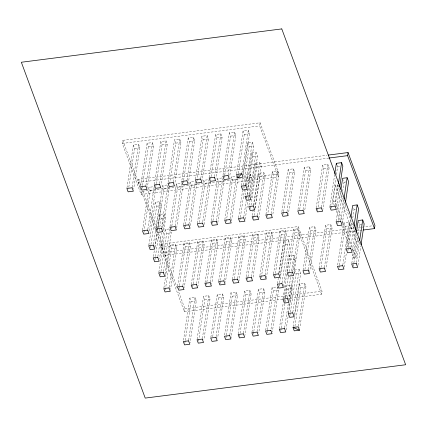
<?xml version="1.0" encoding="UTF-8"?>
<svg xmlns="http://www.w3.org/2000/svg" width="427" height="427" viewBox="0 0 427 427"><rect width="100%" height="100%" fill="white"/><g stroke="black" fill="none" stroke-linecap="round" stroke-linejoin="round"><path stroke-width="0.32" stroke-dasharray="2.13 1.6" d="M260.086 122.779L259.627 125.885L278.441 176.901L141.129 194.482L122.309 143.461L122.773 140.36L260.086 122.779L278.906 173.8L272.645 215.694M126.963 187.8L133.357 145.025L138.599 144.353L139.848 147.737L133.651 189.193M128.799 187.234L134.606 148.409L133.357 145.025M132.21 187.133L138.599 144.353M139.923 187.458L138.081 182.473L138.545 179.372L326.895 155.257M140.675 186.049L147.069 143.269L152.311 142.602L153.56 145.981L147.363 187.442M141.129 194.482L141.593 191.381L278.906 173.8M142.116 188.11L142.415 186.135M142.511 185.478L148.313 146.653L147.069 143.269M145.917 185.377L152.311 142.602M142.565 230.1L148.959 187.32L153.544 186.732M144.011 232.16L150.203 190.704L148.959 187.32M154.387 184.293L160.776 141.518L166.023 140.846L167.267 144.225L161.171 185.024M147.811 229.427L154.2 186.652M155.828 186.359L156.122 184.384M156.223 183.722L162.025 144.897L160.776 141.518M149.349 230.831L155.449 190.031L155.033 188.905M148.831 245.071L155.225 202.297L159.757 201.715L161.198 205.622L157.462 230.628M159.629 183.621L166.023 140.846M150.469 247.665L150.864 245.029M150.961 244.372L156.666 206.204L155.225 202.297M153.362 244.49L159.757 201.715M156.373 227.687L162.671 185.569L167.912 184.896L161.518 227.671M153.4 256.536L154.382 249.955M154.777 247.324L156.939 232.843M157.627 228.237L159.693 214.418L164.23 213.836L165.671 217.749L159.575 258.548M154.905 247.74L157.067 233.265M157.718 230.409L158.011 228.434M158.113 227.772L163.915 188.947L162.671 185.569M154.942 259.787L155.332 257.155M155.433 256.499L158.876 233.462M159.266 230.831L161.139 218.325L159.693 214.418M168.195 181.881L174.488 139.762L179.735 139.09L180.979 142.469L174.782 183.93M157.835 256.616L161.379 232.923M162.164 227.66L164.23 213.836M169.636 183.941L175.737 143.141L174.488 139.762M162.965 229.737L169.156 188.275L168.745 187.149M282.653 299.236L184.405 311.817L160.584 247.233L161.048 244.132L298.195 226.577L322.017 291.155L321.552 294.256L288.588 298.478M158.855 272.245L165.249 229.47L169.135 228.973M173.341 181.865L179.735 139.09M160.493 274.839L160.883 272.207M160.984 271.551L166.69 233.377L165.249 229.47M355.317 231.039L164.982 255.405L165.446 252.298L158.316 232.977M169.983 226.588L176.378 183.813L181.624 183.14M163.386 271.663L169.781 228.888M171.43 228.653L171.723 226.678M171.825 226.022L177.627 187.191L176.378 183.813M165.025 274.257L171.222 232.8L170.603 231.124M163.893 287.915L170.282 245.141L175.529 244.468L176.773 247.852L170.576 289.309M165.334 289.981L171.531 248.519L170.282 245.141M181.902 180.125L188.2 138.006L193.442 137.334L194.691 140.713L188.392 182.831M175.23 225.915L181.523 183.797M183.247 182.847L183.546 180.872M183.642 180.215L189.444 141.385L188.2 138.006M176.671 227.981L182.868 186.519L177.627 187.191M169.135 287.248L175.529 244.468M187.047 180.109L193.442 137.334M183.695 224.832L190.09 182.057L194.675 181.47M185.142 226.897L185.435 224.922M185.531 224.266L191.333 185.435L190.09 182.057M177.6 286.159L183.994 243.385L189.236 242.712L190.485 246.096L184.288 287.552M178.945 288.882L179.34 286.25M179.436 285.594L185.243 246.763L183.994 243.385M195.518 179.025L201.907 136.25L207.154 135.578L208.397 138.962L202.206 180.418M188.942 224.159L195.331 181.384M196.959 181.091L203.156 139.629L201.907 136.25M190.479 225.568L196.58 184.768L196.164 183.637M182.847 285.492L189.236 242.712M200.759 178.358L207.154 135.578M197.407 223.075L203.802 180.301L208.387 179.714M184.405 311.817L184.87 308.716L178.224 290.707M199.244 222.51L205.045 183.679L203.802 180.301M191.312 284.409L197.706 241.629L202.948 240.961L204.197 244.34L198 285.802M183.519 340.202L189.812 298.083L195.054 297.416L196.303 300.795L190.01 342.913M192.657 287.131L193.052 284.494M193.148 283.838L198.95 245.013L197.706 241.629M209.225 177.274L215.619 134.494L220.866 133.827L222.109 137.206L215.913 178.662M202.75 221.746L209.043 179.628L209.668 181.32M184.864 342.924L185.158 340.949M185.254 340.292L191.061 301.467L189.812 298.083M210.671 179.335L210.965 177.36M211.066 176.703L216.868 137.878L215.619 134.494M204.095 224.469L210.292 183.012L209.876 181.886M196.553 283.736L202.948 240.961M188.665 340.191L195.054 297.416M214.471 176.602L220.866 133.827M211.216 220.663L217.508 178.545L222.755 177.878M212.561 223.385L212.854 221.41M212.956 220.754L218.757 181.929L217.508 178.545M205.024 282.653L211.413 239.878L216.66 239.205L217.903 242.584L211.707 284.046M197.13 339.107L203.524 296.333L208.766 295.66L210.015 299.039L203.914 339.839M206.465 284.713L206.759 282.743M206.86 282.082L212.662 243.257L211.413 239.878M223.038 174.856L229.331 132.738L234.572 132.071L235.821 135.45L229.625 176.911M216.361 220.652L222.654 178.534M198.571 341.173L204.768 299.711L203.524 296.333M224.383 177.579L224.677 175.604M224.773 174.947L230.575 136.122L229.331 132.738M217.802 222.718L223.999 181.256L223.583 180.13M210.265 281.98L216.66 239.205M202.371 338.435L208.766 295.66M228.178 174.846L234.572 132.071M224.826 219.569L231.22 176.794L236.462 176.121L230.073 218.896M226.273 221.629L232.464 180.173L231.22 176.794M218.731 280.897L225.125 238.122L230.367 237.449L231.615 240.828L225.419 282.29M210.842 337.351L217.231 294.577L222.478 293.904L223.721 297.283L217.626 338.088M220.076 283.619L220.471 280.987M220.567 280.325L226.374 241.501L225.125 238.122M236.649 173.762L243.043 130.988L248.284 130.315L249.528 133.694L243.337 175.155M212.678 336.786L218.48 297.955L217.231 294.577M238.09 175.828L238.383 173.853M238.485 173.191L244.287 134.366L243.043 130.988M231.514 220.962L237.711 179.5L237.295 178.374M223.978 280.224L230.367 237.449M216.083 336.679L222.478 293.904M241.89 173.09L248.284 130.315M241.34 185.483L242.424 178.24M242.915 174.953L247.735 142.703L252.266 142.127L253.713 146.034L247.516 187.496M238.538 217.813L242.568 190.832M242.883 188.734L249.176 146.616L247.735 142.703M239.979 219.878L240.278 217.903M240.374 217.242L245.093 185.654M245.194 184.998L246.176 178.417L244.933 175.038L250.174 174.365L251.423 177.744L248.861 194.856M245.877 184.902L252.266 142.127M232.443 279.141L238.837 236.366L244.079 235.693L245.328 239.072L239.131 280.534M245.21 195.043L245.899 190.437M246.587 185.83L251.503 152.925L256.04 152.348L257.481 156.255L251.284 197.717M224.65 334.939L230.943 292.821L236.184 292.148L237.433 295.527L231.14 337.645M233.884 281.206L234.183 279.231M234.279 278.575L240.081 239.744L238.837 236.366M243.78 217.14L246.144 201.347M246.635 198.059L250.174 174.365M225.995 337.661L226.289 335.686M226.385 335.03L232.192 296.199L230.943 292.821M246.753 198.293L252.944 156.837L251.503 152.925M245.226 219.206L248.172 199.462M248.274 198.806L248.765 195.513M249.646 195.123L256.04 152.348M237.684 278.468L244.079 235.693M248.978 205.264L249.667 200.658M250.355 196.052L255.277 163.146L259.808 162.564L261.249 166.477L255.052 207.933M229.795 334.923L236.184 292.148M250.521 208.515L250.916 205.883M251.012 205.227L256.718 167.058L255.277 163.146M253.414 205.344L259.808 162.564M252.346 215.4L253.328 208.819M253.819 205.526L258.639 173.282L263.886 172.609L265.13 175.988L258.837 218.106M253.691 218.122L253.985 216.147M254.086 215.491L254.775 210.885M255.165 208.248L259.888 176.661L258.639 173.282M246.251 276.728L252.544 234.61L257.791 233.937L259.034 237.321L252.837 278.778M238.261 333.839L244.655 291.065L249.896 290.392L251.145 293.776L244.949 335.232M247.596 279.45L247.89 277.475M247.991 276.819L253.793 237.988L252.544 234.61M257.492 215.384L263.886 172.609M239.606 336.561L240.001 333.93M240.097 333.273L245.899 294.443L244.655 291.065M251.396 276.717L257.791 233.937M243.502 333.172L249.896 290.392M265.957 214.301L272.351 171.526L277.593 170.853L278.842 174.237L273.6 174.905L267.793 213.735M267.403 216.366L267.697 214.391M259.862 275.628L266.256 232.854L271.497 232.181L272.746 235.565L266.453 277.683M251.973 332.089L258.362 289.309L263.608 288.641L264.852 292.02L258.757 332.82M261.308 277.694L267.505 236.238L266.256 232.854M271.204 213.633L277.593 170.853M253.414 334.149L253.707 332.174M253.809 331.517L259.611 292.692L258.362 289.309M265.108 274.961L271.497 232.181M257.214 331.416L263.608 288.641M281.863 211.621L288.156 169.503L293.402 168.83L294.646 172.209L288.353 214.327M273.574 273.878L279.968 231.098L285.209 230.431L286.458 233.809L280.261 275.271M265.679 330.333L272.074 287.552L277.315 286.885L278.564 290.264L272.367 331.726M283.208 214.343L283.501 212.368M283.603 211.712L289.405 172.882L288.156 169.503M274.919 276.6L275.314 273.963M275.41 273.307L281.212 234.482L279.968 231.098M267.126 332.393L267.419 330.418M267.515 329.761L273.323 290.936L272.074 287.552M287.008 211.605L293.402 168.83M278.815 273.205L285.209 230.431M277.491 283.496L278.281 278.233M279.066 272.97L283.886 240.721L288.422 240.139L289.864 244.052L283.571 286.17M271.022 329.003L277.315 286.885M279.13 286.09L279.525 283.459M279.626 282.802L285.327 244.628L283.886 240.721M282.028 282.92L288.422 240.139M283.021 298.478L286.661 274.129M287.051 271.497L289.41 255.704L293.947 255.122L295.388 259.034L293.52 271.535M287.382 271.465L293.675 229.347L298.921 228.675L292.527 271.449M279.391 328.576L283.229 302.908M283.918 298.302L285.786 285.802L291.027 285.129L292.276 288.508L288.636 312.858M297.966 209.561L304.259 167.443L309.506 166.77L310.749 170.149L304.558 211.611M284.558 301.729L285.049 298.441M285.151 297.779L288.3 276.723M288.727 274.187L289.02 272.212M289.122 271.551L294.924 232.726L293.675 229.347M280.833 330.642L281.131 328.667M281.228 328.005L285.652 298.393M285.754 297.736L287.029 289.18L285.786 285.802M299.706 209.646L305.508 170.821L304.259 167.443M287.552 297.897L290.899 275.522M290.995 274.865L291.193 273.547M291.588 270.915L293.947 255.122M321.552 294.256L297.736 229.678L298.195 226.577M284.633 327.904L288.374 302.898M288.764 300.266L291.027 285.129M289.191 300.491L292.735 276.803M303.111 209.545L309.506 166.77M293.973 273.515L300.165 232.053L294.924 232.726M288.294 312.783L293.707 276.584M294.096 273.953L294.689 270.003L299.22 269.426L300.661 273.333L294.566 314.133M286.079 329.97L288.241 315.489M289.933 315.372L290.328 312.74M290.424 312.084L296.13 273.915L294.689 270.003M292.831 312.201L299.22 269.426M293.103 326.82L299.492 284.046L304.739 283.373L305.983 286.752L299.887 327.557M303.09 270.099L309.484 227.324L314.726 226.652L315.975 230.03L309.778 271.492M294.94 326.255L300.741 287.424L299.492 284.046M304.926 269.528L310.728 230.703L309.484 227.324M298.345 326.148L304.739 283.373M316.242 207.864L322.636 165.089L327.877 164.416L329.126 167.8L322.929 209.257M308.331 269.426L314.726 226.652M317.587 210.586L323.879 168.468L322.636 165.089M321.488 207.196L327.877 164.416M319.193 268.033L325.587 225.259L330.829 224.586L332.078 227.97L325.977 268.77M329.954 206.108L334.672 174.52M320.64 270.099L320.933 268.124M321.029 267.467L326.831 228.642L325.587 225.259M331.395 208.173L335.819 178.561M336.412 174.611L337.592 166.711L336.967 165.025M334.336 205.542L332.948 201.79L335.425 185.227L337.634 184.944L358.397 241.244L355.921 257.801L353.716 258.084L351.869 253.083M324.44 267.366L330.829 224.586M355.921 257.801L335.158 201.507L337.634 184.944M335.195 205.44L338.344 184.379M336.738 206.844L339.492 188.419M336.22 221.085L340.645 191.467M337.858 223.673L338.248 221.042M338.349 220.385L342.086 195.379M342.673 191.429L344.05 182.217L343.228 179.98M340.751 220.503L343.799 200.103M342.294 223.753L345.342 203.353M337.666 265.028L343.959 222.91L349.206 222.237L350.45 225.616L347.204 247.334M339.011 267.75L339.305 265.775M339.406 265.114L345.208 226.289L343.959 222.91M342.812 265.012L349.206 222.237M346.244 248.258L350.668 218.645M344.253 267.078L346.42 252.597M347.877 250.852L348.272 248.22M348.373 247.559L352.206 221.896M352.798 217.946L354.074 209.39L353.252 207.159M350.775 247.676L353.924 226.62M352.318 250.927L355.365 230.527M351.795 263.31L356.315 233.035M353.716 258.084L356.187 241.527L335.425 185.227M353.332 266.56L357.661 237.604M358.152 234.311L359.625 224.442L358.6 221.65M356.326 262.728L359.475 241.671M357.965 265.322L360.815 246.235M122.309 143.461L259.627 125.885M134.606 148.409L139.848 147.737M148.313 146.653L153.56 145.981M162.025 144.897L167.267 144.225M175.737 143.141L180.979 142.469M189.444 141.385L194.691 140.713M203.156 139.629L208.397 138.962M216.868 137.878L222.109 137.206M230.575 136.122L235.821 135.45M244.287 134.366L249.528 133.694M249.176 146.616L253.713 146.034M252.944 156.837L257.481 156.255M256.718 167.058L261.249 166.477M138.081 182.473L329.078 158.022M150.203 190.704L155.449 190.031M163.915 188.947L169.156 188.275M191.333 185.435L196.58 184.768M205.045 183.679L210.292 183.012M218.757 181.929L223.999 181.256M232.464 180.173L237.711 179.5M246.176 178.417L251.423 177.744M259.888 176.661L265.13 175.988M289.405 172.882L294.646 172.209M305.508 170.821L310.749 170.149M323.879 168.468L329.126 167.8M337.592 166.711L340.212 166.381M156.666 206.204L161.198 205.622M344.05 182.217L345.998 181.966M161.139 218.325L165.671 217.749M332.948 201.79L335.158 201.507M166.69 233.377L171.222 232.8M354.074 209.39L355.371 209.225M160.584 247.233L297.736 229.678M171.531 248.519L176.773 247.852M185.243 246.763L190.485 246.096M198.95 245.013L204.197 244.34M212.662 243.257L217.903 242.584M226.374 241.501L231.615 240.828M240.081 239.744L245.328 239.072M253.793 237.988L259.034 237.321M267.505 236.238L272.746 235.565M281.212 234.482L286.458 233.809M310.728 230.703L315.975 230.03M326.831 228.642L332.078 227.97M345.208 226.289L350.45 225.616M359.625 224.442L363.516 223.945M165.446 252.298L354.458 228.103M358.424 227.596L372.301 225.819M355.979 230.954L362.587 230.105M285.327 244.628L289.864 244.052M356.187 241.527L358.397 241.244M295.388 259.034L290.856 259.611L289.41 255.704M296.13 273.915L300.661 273.333M191.061 301.467L196.303 300.795M204.768 299.711L210.015 299.039M218.48 297.955L223.721 297.283M232.192 296.199L237.433 295.527M245.899 294.443L251.145 293.776M259.611 292.692L264.852 292.02M273.323 290.936L278.564 290.264M287.029 289.18L292.276 288.508M300.741 287.424L305.983 286.752M184.87 308.716L322.017 291.155M336.177 210.543L339.871 220.556M341.717 225.557L349.793 247.452M272.351 171.526L273.6 174.905M138.545 179.372L140.846 185.601M142.912 191.216L156.479 227.991M122.773 140.36L139.757 186.402M161.048 244.132L177.312 288.22M140.152 188.083L164.982 255.405"/><path stroke-width="0.64" d="M334.773 173.864L336.348 163.333L341.589 162.66L342.838 166.044L339.689 187.101M338.44 183.722L341.589 162.66M340.938 189.492L342.609 178.305L347.146 177.728L348.587 181.635L345.539 202.035M363.249 230.02L374.484 228.584L347.583 155.652L348.048 152.551L328.219 155.086M343.997 198.785L347.146 177.728M350.866 217.327L352.633 205.483L357.169 204.901L358.611 208.808L355.461 229.87M354.02 225.958L357.169 204.901M356.417 232.379L358.184 220.535L362.72 219.953L364.162 223.86L361.012 244.922M359.673 240.353L362.72 219.953M374.484 228.584L374.943 225.483L348.048 152.551M237.796 177.797L241.794 173.746L243.038 177.13L237.796 177.797L236.547 174.419L241.794 173.746M329.078 158.022L347.583 155.652M293.002 327.477L298.249 326.81L299.492 330.188L294.251 330.861L293.002 327.477L299.492 330.188M336.348 163.333L336.759 164.459M281.783 28.913L21.35 62.251L145.217 398.087L405.65 364.749L281.783 28.913M132.108 187.789L126.867 188.462L128.111 191.84L133.357 191.168L132.108 187.789M145.82 186.033L140.579 186.706L141.823 190.084L147.069 189.412L145.82 186.033M159.533 184.277L154.286 184.95L155.535 188.328L160.776 187.661L159.533 184.277M173.239 182.526L167.998 183.194L169.247 186.578L174.488 185.905L173.239 182.526M186.951 180.77L181.71 181.438L182.953 184.822L188.2 184.149L186.951 180.77M200.663 179.014L195.417 179.687L196.666 183.066L201.907 182.393L200.663 179.014M214.37 177.258L209.129 177.931L210.378 181.31L215.619 180.637L214.37 177.258M228.082 175.502L222.841 176.175L224.084 179.553L229.331 178.886L228.082 175.502M245.776 185.558L241.244 186.14L242.685 190.047L247.217 189.471L245.776 185.558M249.549 195.779L245.013 196.361L246.454 200.268L250.991 199.687L249.549 195.779M253.318 206.001L248.781 206.583L250.227 210.49L254.759 209.908L253.318 206.001M147.71 230.084L142.469 230.756L143.712 234.135L148.959 233.468L147.71 230.084M161.422 228.328L156.175 229L157.424 232.379L162.666 231.712L161.422 228.328M175.129 226.577L169.887 227.244L171.136 230.628L176.378 229.956L175.129 226.577M188.841 224.821L183.599 225.493L184.843 228.872L190.09 228.199L188.841 224.821M202.553 223.065L197.306 223.737L198.555 227.116L203.796 226.443L202.553 223.065M216.259 221.309L211.018 221.981L212.267 225.36L217.508 224.687L216.259 221.309M229.972 219.553L224.73 220.225L225.974 223.604L231.22 222.937L229.972 219.553M243.684 217.797L238.437 218.469L239.686 221.853L244.927 221.181L243.684 217.797M257.396 216.046L252.149 216.713L253.398 220.097L258.639 219.425L257.396 216.046M271.102 214.29L265.861 214.962L267.105 218.341L272.351 217.669L271.102 214.29M286.907 212.267L281.665 212.94L282.914 216.318L288.156 215.646L286.907 212.267M303.015 210.201L297.768 210.874L299.017 214.258L304.259 213.585L303.015 210.201M321.387 207.853L316.145 208.525L317.389 211.904L322.636 211.232L321.387 207.853M335.099 206.097L329.852 206.769L331.101 210.148L336.343 209.476L335.099 206.097M153.266 245.146L148.729 245.728L150.176 249.64L154.707 249.058L153.266 245.146M340.655 221.159L336.118 221.741L337.56 225.648L342.096 225.066L340.655 221.159M157.739 257.273L153.202 257.855L154.643 261.762L159.18 261.18L157.739 257.273M163.29 272.325L158.753 272.906L160.2 276.813L164.731 276.232L163.29 272.325M350.679 248.333L346.142 248.914L347.583 252.827L352.12 252.245L350.679 248.333M356.23 263.384L351.693 263.966L353.134 267.878L357.671 267.297L356.23 263.384M169.039 287.905L163.792 288.577L165.041 291.956L170.282 291.283L169.039 287.905M182.745 286.149L177.504 286.821L178.748 290.2L183.994 289.527L182.745 286.149M196.457 284.393L191.211 285.065L192.46 288.444L197.701 287.771L196.457 284.393M210.169 282.637L204.923 283.309L206.172 286.688L211.413 286.021L210.169 282.637M223.876 280.886L218.635 281.553L219.878 284.937L225.125 284.265L223.876 280.886M237.588 279.13L232.347 279.797L233.59 283.181L238.837 282.509L237.588 279.13M251.3 277.374L246.053 278.046L247.302 281.425L252.544 280.752L251.3 277.374M265.007 275.618L259.765 276.29L261.009 279.669L266.256 278.996L265.007 275.618M278.719 273.862L273.477 274.534L274.721 277.913L279.968 277.24L278.719 273.862M292.431 272.106L287.184 272.778L288.433 276.157L293.675 275.49L292.431 272.106M308.235 270.083L302.989 270.755L304.237 274.134L309.479 273.467L308.235 270.083M324.339 268.023L319.097 268.695L320.341 272.074L325.587 271.401L324.339 268.023M342.716 265.669L337.469 266.341L338.718 269.72L343.959 269.053L342.716 265.669M281.932 283.576L277.395 284.158L278.836 288.065L283.373 287.483L281.932 283.576M287.456 298.558L282.92 299.135L284.361 303.047L288.898 302.465L287.456 298.558M292.73 312.858L288.198 313.439L289.639 317.346L294.171 316.77L292.73 312.858M188.563 340.847L183.322 341.52L184.565 344.899L189.812 344.226L188.563 340.847M202.275 339.091L197.028 339.764L198.277 343.143L203.519 342.475L202.275 339.091M215.987 337.341L210.741 338.008L211.989 341.392L217.231 340.719L215.987 337.341M229.694 335.585L224.453 336.252L225.696 339.636L230.943 338.963L229.694 335.585M243.406 333.829L238.159 334.501L239.408 337.88L244.65 337.207L243.406 333.829M257.118 332.073L251.871 332.745L253.12 336.124L258.362 335.451L257.118 332.073M270.825 330.317L265.583 330.989L266.827 334.368L272.074 333.695L270.825 330.317M284.537 328.56L279.295 329.233L280.539 332.612L285.786 331.944L284.537 328.56"/></g></svg>
